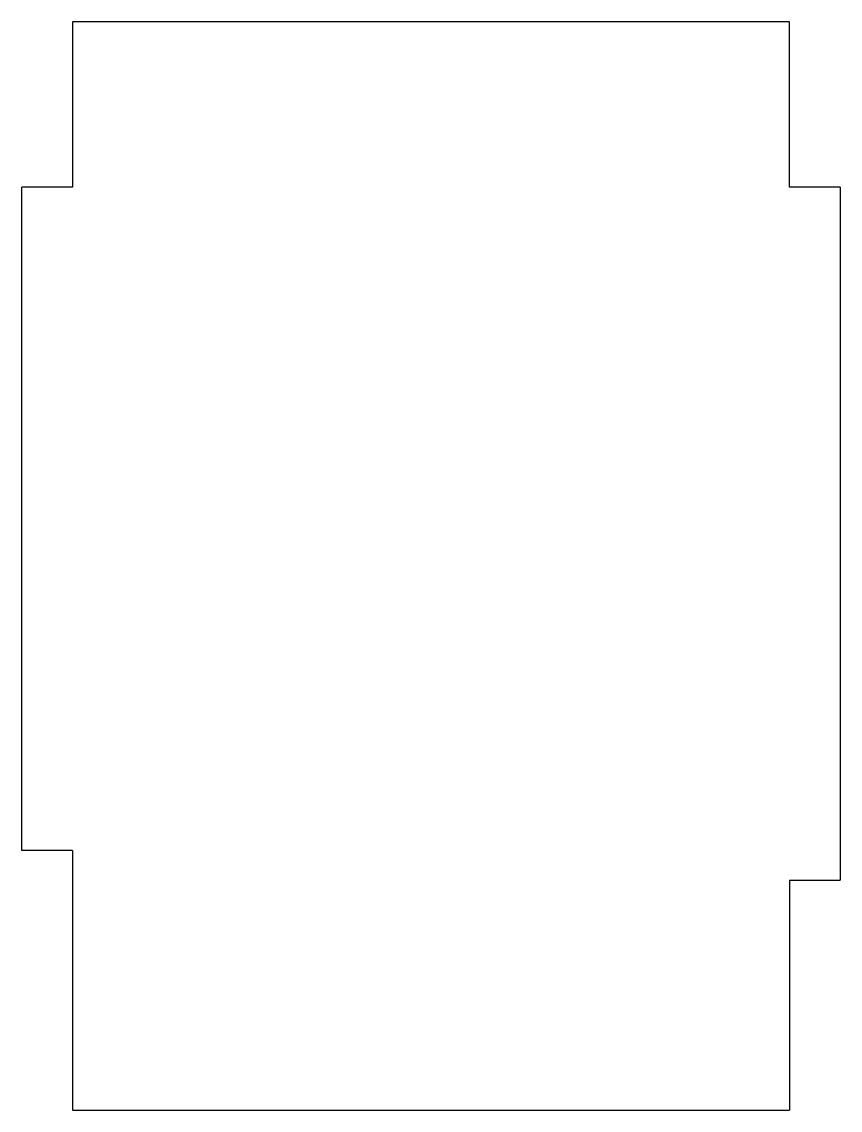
# Model space of a CAD drawing. Header units: millimetres. Extents: x 657 to 754, y -1049 to -920.
import ezdxf

# ---------------------------------------------------------------- set-up
doc = ezdxf.new("R2010")
doc.units = ezdxf.units.MM

msp = doc.modelspace()

# ---------------------------------------------------------------- linework, layer by layer
at = {"linetype": 'Continuous'}
for p, q in [((747.85, -920.04, -32.71), (663.1, -920.04, -32.71)), ((663.1, -920.04, -32.71), (663.1, -939.58, -32.71)), ((747.85, -939.58, -32.71), (747.85, -920.04, -32.71)), ((663.1, -939.58, -32.71), (657.1, -939.58, -32.71)), ((657.1, -1018.05, -32.71), (657.1, -939.58, -32.71)), ((753.85, -939.58, -32.71), (747.85, -939.58, -32.71)), ((753.85, -939.58, -32.71), (753.85, -1021.54, -32.71)), ((663.1, -1018.05, -32.71), (657.1, -1018.05, -32.71)), ((663.1, -1018.05, -32.71), (663.1, -1048.75, -32.71)), ((747.85, -1021.54, -32.71), (747.85, -1048.75, -32.71)), ((747.85, -1021.54, -32.71), (753.85, -1021.54, -32.71)), ((663.1, -1048.75, -32.71), (747.85, -1048.75, -32.71))]:
    msp.add_line(p, q, dxfattribs=at)

doc.saveas('drawing.dxf')
